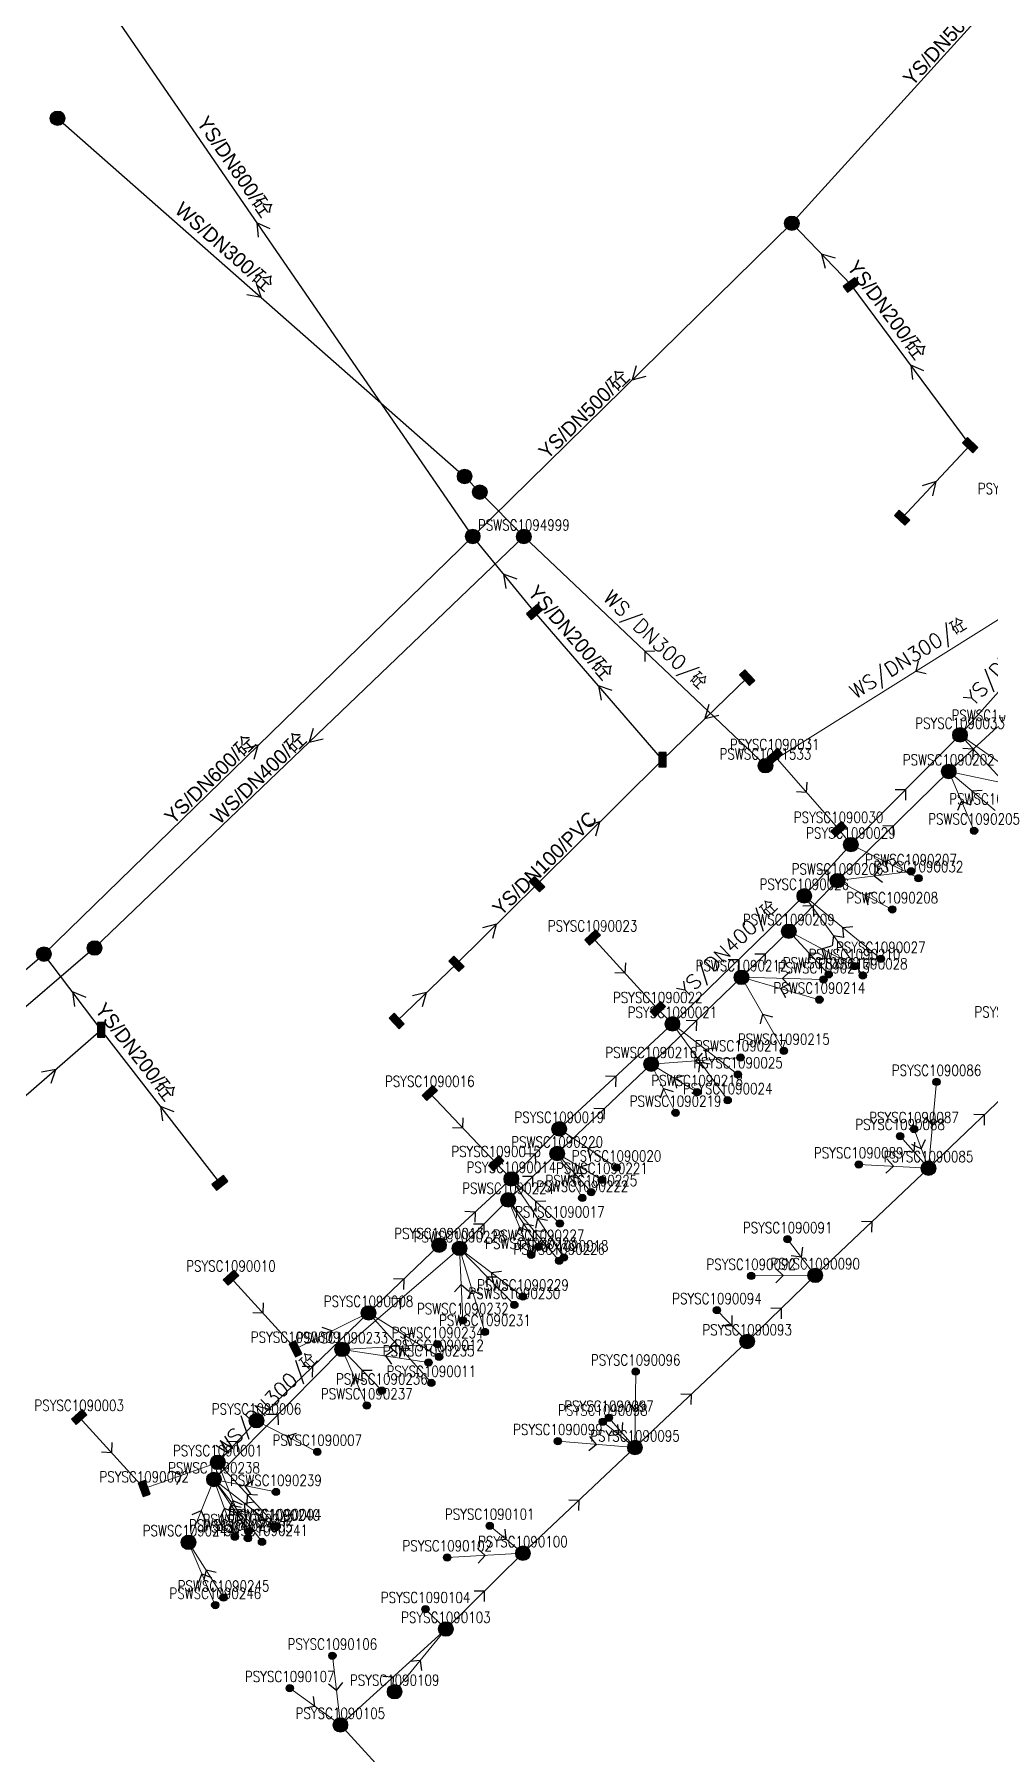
# Model space of a CAD drawing. Extents: x 3276 to 4026, y 1643 to 2176.
# Drawn here: x 3579.7 to 3645.5, y 1943.6 to 2062.1 of the extents above; entities that cross this region are included whole.
import ezdxf
from ezdxf.enums import TextEntityAlignment as Align

# ---------------------------------------------------------------- set-up
doc = ezdxf.new("R2010")
doc.units = 0
doc.linetypes.add('PDashed1', pattern=[3, 1, -1, 1])
doc.linetypes.add('PLine1', pattern=[200, 100, 100])
doc.layers.get('0').update_dxf_attribs({"linetype": 'CONTINUOUS'})
for name, color, linetype, true_color in [('WSANNEXE2', 7, 'CONTINUOUS', 0x7f0000), ('WSLINE', 7, 'CONTINUOUS', 0x7f0000), ('WSPOINT', 7, 'CONTINUOUS', 0x7f0000), ('WSPTEXT', 7, 'CONTINUOUS', 0x7f0000), ('WSZYTEXT', 7, 'CONTINUOUS', 0x7f0000), ('YSANNEXE2', 7, 'CONTINUOUS', 0x7f0000), ('YSLINE', 7, 'CONTINUOUS', 0x7f0000), ('YSPOINT', 7, 'CONTINUOUS', 0x7f0000), ('YSPTEXT', 7, 'CONTINUOUS', 0x7f0000), ('YSZYTEXT', 7, 'CONTINUOUS', 0x7f0000)]:
    doc.layers.add(name, color=color, linetype=linetype, true_color=true_color)
doc.layers.add('市政管线', color=3, linetype='CONTINUOUS')
doc.styles.add('bztxt', font='Romans.shx', dxfattribs={"bigfont": 'hztxt.shx'})
doc.styles.add('FZXDX', font='', dxfattribs={"width": 0.8})
doc.styles.add('pltxt', font='romans.shx', dxfattribs={"width": 0.8, "height": 0.75, "bigfont": 'hztxt.shx'})
doc.styles.get('FZXDX').set_extended_font_data('FZXiDengXian-Z06S')

# ---------------------------------------------------------------- blocks, each defined once
blk = doc.blocks.new('4308')
blk.add_hatch(color=255).paths.add_polyline_path([(-0.5, 0, 1), (0.5, 0, 1)])
for p, q in [((-0.5, 0), (0.5, 0)), ((0, 0.5), (0, -0.5))]:
    blk.add_line(p, q)
blk.add_circle((0, 0), 0.5)
blk = doc.blocks.new('4301')
blk.add_hatch(color=255).paths.add_polyline_path([(-0.5, 0, 1), (0.5, 0, 1)])
for p, q in [((-0.5, 0), (0.5, 0)), ((0, 0.5), (0, -0.5))]:
    blk.add_line(p, q)
blk.add_circle((0, 0), 0.5)
blk = doc.blocks.new('4302')
blk.add_hatch(color=255).paths.add_polyline_path([(-0.25, 0.5), (-0.25, -0.5), (0.25, -0.5), (0.25, 0.5)])
for p, q in [((-0.25, 0.1665), (0.25, 0.1665)), ((-0.25, -0.1665), (0.25, -0.1665))]:
    blk.add_line(p, q)
blk.add_lwpolyline([(0.25, -0.5), (0.25, 0.5), (-0.25, 0.5), (-0.25, -0.5)], close=True)
blk = doc.blocks.new('4323')
blk.add_hatch(color=256).paths.add_polyline_path([(-0.25, 0, 1), (0.25, 0, 1)])
blk.add_circle((0, 0), 0.25)
blk = doc.blocks.new('4414')
blk.add_hatch(color=255).paths.add_polyline_path([(0.25, 0, 1), (-0.25, 0, 1)])
blk.add_circle((0, 0), 0.25)
blk = doc.blocks.new('lx')
for q in [(-0.5, 0.5), (-0.5, -0.5)]:
    blk.add_line((0, 0), q)
blk = doc.blocks.new('4307')
blk.add_hatch(color=255).paths.add_polyline_path([(-0.5, 0, 1), (0.5, 0, 1)])
for p, q in [((-0.5, 0), (0.5, 0)), ((0, 0.5), (0, -0.5))]:
    blk.add_line(p, q)
blk.add_circle((0, 0), 0.5)
blk = doc.blocks.new('4305')
blk.add_hatch(color=255).paths.add_polyline_path([(-0.5, 0, 1), (0.5, 0, 1)])
for p, q in [((-0.5, 0), (0.5, 0)), ((0, 0.5), (0, -0.5))]:
    blk.add_line(p, q)
blk.add_circle((0, 0), 0.5)
blk = doc.blocks.new('PSD')
for p, q in [((0, 0), (-0.866, 0.5)), ((-0.866, -0.5), (0, 0))]:
    blk.add_line(p, q)

msp = doc.modelspace()

# ---------------------------------------------------------------- linework, layer by layer
at = {"layer": 'WSLINE', "linetype": 'PLine1', "lineweight": 20, "ltscale": 0.5}
for p, q in [((3630.08, 2011.68, 1889.46), (3613.43, 2027.46, 1889.32)), ((3650.86, 2024.7, 1889.74), (3630.08, 2011.68, 1889.57)), ((3642.71, 2011.28, 1890.39), (3646.07, 2014.35, 1890.29)), ((3635.05, 2003.76, 1890.43), (3642.71, 2011.28, 1890.4)), ((3649.36, 2009.86, 1891.08), (3642.71, 2011.28, 1891.11)), ((3645.91, 2008.59, 1891.3), (3642.71, 2011.28, 1891.31)), ((3644.46, 2007.2, 1891.31), (3642.71, 2011.28, 1891.34)), ((3631.69, 2000.27, 1890.45), (3635.05, 2003.76, 1890.42)), ((3640.11, 2004.4, 1891.1), (3635.05, 2003.76, 1891.09)), ((3638.82, 2001.78, 1891.14), (3635.05, 2003.76, 1891.13)), ((3628.43, 1997.1, 1890.45), (3631.69, 2000.27, 1890.45)), ((3636.22, 1997.87, 1891.12), (3631.69, 2000.27, 1891.05)), ((3634.44, 1997.3, 1891.03), (3631.69, 2000.27, 1891.01)), ((3622.21, 1991.12, 1890.63), (3628.43, 1997.1, 1890.47)), ((3634.09, 1996.95, 1891.18), (3628.43, 1997.1, 1891.02)), ((3633.8, 1995.56, 1891.13), (3628.43, 1997.1, 1890.97)), ((3631.35, 1992.04, 1891.11), (3628.43, 1997.1, 1890.98)), ((3615.73, 1984.96, 1890.71), (3622.21, 1991.12, 1890.64)), ((3628.37, 1991.58, 1891), (3622.21, 1991.12, 1891)), ((3625.38, 1989.19, 1891.13), (3622.21, 1991.12, 1891.11)), ((3623.89, 1987.77, 1891.14), (3622.21, 1991.12, 1891.19)), ((3612.35, 1981.77, 1890.66), (3615.73, 1984.96, 1890.72)), ((3618.81, 1983.14, 1891.27), (3615.73, 1984.96, 1891.16)), ((3617.46, 1981.9, 1891.25), (3615.73, 1984.96, 1891.12)), ((3618.08, 1982.3, 1891.45), (3615.73, 1984.96, 1891.32)), ((3609, 1978.43, 1890.6), (3612.35, 1981.77, 1890.67)), ((3613.93, 1977.98, 1891.21), (3612.35, 1981.77, 1891.14)), ((3615.87, 1977.58, 1891.02), (3612.35, 1981.77, 1890.99)), ((3614.44, 1978.53, 1891.1), (3612.35, 1981.77, 1890.98)), ((3600.91, 1971.47, 1891.1), (3609, 1978.43, 1890.86)), ((3613.37, 1975.11, 1891.29), (3609, 1978.43, 1891.06)), ((3612.78, 1974.53, 1891.18), (3609, 1978.43, 1891.03)), ((3610.75, 1972.67, 1891.05), (3609, 1978.43, 1890.96)), ((3609.23, 1973.47, 1891.24), (3609, 1978.43, 1891)), ((3607.49, 1971.82, 1891.13), (3600.91, 1971.47, 1891.07)), ((3592.08, 1962.51, 1891.2), (3600.91, 1971.47, 1891.12)), ((3606.87, 1970.57, 1891.23), (3600.91, 1971.47, 1891.14)), ((3603.65, 1968.63, 1891.2), (3600.91, 1971.47, 1891.12)), ((3602.61, 1967.61, 1891.22), (3600.91, 1971.47, 1891.16)), ((3590.33, 1958.18, 1891.15), (3592.08, 1962.51, 1891.2)), ((3593.52, 1958.57, 1891.09), (3592.08, 1962.51, 1891.11)), ((3596.35, 1961.65, 1891.26), (3592.08, 1962.51, 1891.14)), ((3596.22, 1959.26, 1891.42), (3592.08, 1962.51, 1891.34)), ((3595.39, 1958.21, 1891.24), (3592.08, 1962.51, 1891.12)), ((3594.46, 1958.94, 1891.21), (3592.08, 1962.51, 1891.12)), ((3592.74, 1954.37, 1891.17), (3590.33, 1958.18, 1891.09)), ((3592.17, 1953.86, 1891.08), (3590.33, 1958.18, 1891.05))]:
    msp.add_line(p, q, dxfattribs=at)
at = {"layer": 'YSLINE', "linetype": 'PLine1', "lineweight": 20, "ltscale": 0.5}
for p, q in [((3643.49, 2013.8, 1890.78), (3653.21, 2024.7, 1890.75)), ((3635.97, 2006.24, 1890.82), (3643.49, 2013.8, 1890.77)), ((3648.54, 2008.34, 1891.45), (3643.49, 2013.8, 1891.38)), ((3649.7, 2009.45, 1891.54), (3643.49, 2013.8, 1891.52)), ((3630.72, 2012.34, 1891.4), (3635.12, 2007.32, 1891.38)), ((3635.12, 2007.32, 1891.38), (3635.97, 2006.24, 1891.42)), ((3632.76, 2002.71, 1890.78), (3635.97, 2006.24, 1890.8)), ((3640.63, 2003.92, 1891.39), (3635.97, 2006.24, 1891.26)), ((3623.67, 1993.89, 1890.77), (3632.76, 2002.71, 1890.79)), ((3638.03, 1998.37, 1891.41), (3632.76, 2002.71, 1891.37)), ((3636.79, 1997.23, 1891.33), (3632.76, 2002.71, 1891.22)), ((3618.17, 1999.84, 1891.47), (3622.66, 1994.91, 1891.36)), ((3622.66, 1994.91, 1891.37), (3623.67, 1993.89, 1891.38)), ((3615.87, 1986.66, 1890.84), (3623.67, 1993.89, 1890.75)), ((3628.19, 1990.41, 1891.35), (3623.67, 1993.89, 1891.19)), ((3627.48, 1988.63, 1891.38), (3623.67, 1993.89, 1891.29)), ((3641.32, 1983.95, 1891.05), (3649, 1991.31, 1891.07)), ((3641.87, 1989.89, 1891.28), (3641.32, 1983.95, 1891.4)), ((3606.95, 1989.13, 1891.44), (3611.52, 1984.3, 1891.32)), ((3612.57, 1983.21, 1890.75), (3615.87, 1986.66, 1890.79)), ((3619.82, 1983.99, 1891.32), (3615.87, 1986.66, 1891.2)), ((3639.36, 1986.16, 1891.24), (3641.32, 1983.95, 1891.18)), ((3640.32, 1986.64, 1891.11), (3641.32, 1983.95, 1891.08)), ((3611.52, 1984.3, 1891.31), (3612.57, 1983.21, 1891.19)), ((3633.51, 1976.57, 1891.02), (3641.32, 1983.95, 1891.14)), ((3636.51, 1984.21, 1891.08), (3641.32, 1983.95, 1891.07)), ((3607.59, 1978.65, 1890.76), (3612.57, 1983.21, 1890.76)), ((3615.91, 1980.14, 1891.31), (3612.57, 1983.21, 1891.06)), ((3616.18, 1977.8, 1891.27), (3612.57, 1983.21, 1891.24)), ((3631.61, 1979.06, 1891.69), (3633.51, 1976.57, 1891.7)), ((3602.73, 1973.98, 1891.07), (3607.59, 1978.65, 1891.12)), ((3628.82, 1972.02, 1891.06), (3633.51, 1976.57, 1891.13)), ((3629.1, 1976.53, 1891.28), (3633.51, 1976.57, 1891.18)), ((3593.25, 1976.41, 1891.42), (3597.7, 1971.51, 1891.4)), ((3626.74, 1974.17, 1891.24), (3628.82, 1972.02, 1891.19)), ((3595.01, 1966.56, 1891.11), (3602.73, 1973.98, 1891.13)), ((3597.7, 1971.51, 1891.41), (3602.73, 1973.98, 1891.24)), ((3607.59, 1970.95, 1891.43), (3602.73, 1973.98, 1891.36)), ((3607.06, 1969.16, 1891.43), (3602.73, 1973.98, 1891.35)), ((3621.09, 1964.71, 1891.1), (3628.82, 1972.02, 1891.05)), ((3621.14, 1969.94, 1892.26), (3621.09, 1964.71, 1891.33)), ((3582.79, 1966.81, 1891.44), (3587.27, 1961.89, 1891.37)), ((3592.34, 1963.69, 1891.12), (3595.01, 1966.56, 1891.12)), ((3599.2, 1964.42, 1891.46), (3595.01, 1966.56, 1891.35)), ((3618.88, 1966.49, 1891.27), (3621.09, 1964.71, 1891.54)), ((3619.3, 1966.76, 1891.27), (3621.09, 1964.71, 1891.25)), ((3613.37, 1957.43, 1891.14), (3621.09, 1964.71, 1891.09)), ((3615.78, 1965.15, 1891.71), (3621.09, 1964.71, 1891.22)), ((3587.27, 1961.89, 1891.37), (3592.34, 1963.69, 1891.34)), ((3594.42, 1958.46, 1891.5), (3592.34, 1963.69, 1891.36)), ((3596.4, 1959.29, 1891.42), (3592.34, 1963.69, 1891.28)), ((3611.08, 1959.32, 1891.59), (3613.37, 1957.43, 1891.58)), ((3608.06, 1952.21, 1891.16), (3613.37, 1957.43, 1891.14)), ((3608.15, 1957.14, 1891.78), (3613.37, 1957.43, 1891.23)), ((3606.66, 1953.58, 1891.36), (3608.06, 1952.21, 1891.28)), ((3600.79, 1945.6, 1891.07), (3608.06, 1952.21, 1891.19)), ((3604.53, 1947.89, 1887.58), (3608.06, 1952.21, 1891.42)), ((3600.24, 1950.37, 1891.82), (3600.79, 1945.6, 1891.22)), ((3597.3, 1948.14, 1891.72), (3600.79, 1945.6, 1891.12)), ((3612.44, 1932.91, 1887.68), (3600.79, 1945.6, 1891.26))]:
    msp.add_line(p, q, dxfattribs=at)
at = {"layer": '市政管线', "linetype": 'PLine1'}
for p, q in [((3659.56, 2079.53), (3631.9, 2049.04)), ((3609.91, 2027.47), (3580.18, 2070.69)), ((3581.3, 2056.27), (3609.35, 2031.6)), ((3631.9, 2049.04), (3609.91, 2027.47)), ((3635.99, 2044.79), (3631.9, 2049.04)), ((3644.19, 2033.75), (3635.99, 2044.79)), ((3639.5, 2028.76), (3644.19, 2033.75)), ((3609.35, 2031.6), (3610.4, 2030.52)), ((3610.4, 2030.52), (3613.43, 2027.46)), ((3580.36, 1998.7), (3609.91, 2027.47)), ((3613.43, 2027.46), (3583.85, 1999.12)), ((3614.16, 2022.27), (3609.91, 2027.47)), ((3622.98, 2012.09), (3614.16, 2022.27)), ((3628.82, 2017.74), (3622.98, 2012.09)), ((3614.34, 2003.51), (3622.98, 2012.09)), ((3608.79, 1998.03), (3614.34, 2003.51)), ((3583.85, 1999.12), (3552.72, 1972.47)), ((3548.97, 1971.98), (3580.36, 1998.7)), ((3584.31, 1993.48), (3580.36, 1998.7)), ((3604.67, 1994.09), (3608.79, 1998.03)), ((3578.06, 1988.04), (3584.31, 1993.48)), ((3592.49, 1982.94), (3584.31, 1993.48))]:
    msp.add_line(p, q, dxfattribs=at)

# ---------------------------------------------------------------- block references
at = {"layer": 'WSANNEXE2', "linetype": 'PLine1'}
for p, rotation in [((3621.76, 2019.57, 1889.46), 136.5535404400319), ((3640.47, 2018.19, 1889.74), 212.0901242770713), ((3644.39, 2012.82, 1890.39), 42.37508322551447), ((3644.31, 2009.94, 1891.3), 139.9347559874919), ((3643.59, 2009.24, 1891.31), 113.1747559512823), ((3638.88, 2007.52, 1890.43), 44.49010404334117), ((3637.58, 2004.08, 1891.1), 187.2085591607677), ((3636.93, 2002.77, 1891.14), 152.2652235342629), ((3633.37, 2002.02, 1890.45), 46.07484383531646), ((3630.06, 1998.69, 1890.45), 44.19432275485568), ((3633.07, 1998.79, 1891.03), 132.7887305206397), ((3633.96, 1999.07, 1891.12), 152.0564023862905), ((3631.12, 1996.33, 1891.13), 164.0751305901574), ((3631.26, 1997.02, 1891.18), 178.486025467175), ((3625.32, 1994.11, 1890.63), 43.85173465166349), ((3629.89, 1994.57, 1891.11), 120.08591791718), ((3625.29, 1991.35, 1891), 184.2108970318362), ((3623.05, 1989.45, 1891.14), 116.6420145762726), ((3623.79, 1990.16, 1891.13), 148.6925749390556), ((3618.97, 1988.04, 1890.71), 43.56624177171772), ((3614.04, 1983.37, 1890.66), 43.39149667362982), ((3616.59, 1983.43, 1891.25), 119.4020485529559), ((3616.9, 1983.63, 1891.45), 131.365694285003), ((3617.27, 1984.05, 1891.27), 149.3108448564395), ((3610.68, 1980.1, 1890.6), 44.9090573309151), ((3613.14, 1979.88, 1891.21), 112.5669266912272), ((3613.4, 1980.15, 1891.1), 122.862170033254), ((3614.11, 1979.67, 1891.02), 130.0443261782811), ((3610.89, 1976.48, 1891.18), 134.1078327590224), ((3611.19, 1976.77, 1891.29), 142.748443089688), ((3604.96, 1974.95, 1891.1), 40.6828981424037), ((3609.12, 1975.95, 1891.24), 92.61357226450153), ((3609.88, 1975.55, 1891.05), 106.9203511614019), ((3604.2, 1971.65, 1891.13), 183.01302160983), ((3603.89, 1971.02, 1891.23), 171.3365782933234), ((3601.76, 1969.54, 1891.22), 113.7489252863543), ((3602.28, 1970.05, 1891.2), 133.9947113645143), ((3596.49, 1966.99, 1891.2), 45.42832381541047), ((3594.21, 1962.08, 1891.26), 168.5762765559187), ((3594.15, 1960.88, 1891.42), 141.9057261340248), ((3591.2, 1960.35, 1891.15), 68.01891580399256), ((3592.8, 1960.54, 1891.09), 110.0764254441512), ((3593.27, 1960.73, 1891.21), 123.7472895265562), ((3593.74, 1960.36, 1891.24), 127.6558298877537), ((3591.54, 1956.28, 1891.17), 122.3332235419774), ((3591.25, 1956.02, 1891.08), 113.1061416461664)]:
    msp.add_blockref('lx', p, dxfattribs=dict(at, rotation=rotation))
at = {"layer": 'WSPOINT', "linetype": 'PLine1'}
for name, p in [('4301', (3613.43, 2027.46, 1891.55)), ('4301', (3630.08, 2011.68, 1891.77)), ('4301', (3642.71, 2011.28, 1891.99)), ('4414', (3644.46, 2007.2, 1891.85)), ('4301', (3635.05, 2003.76, 1891.92)), ('4414', (3640.11, 2004.4, 1891.81)), ('4414', (3638.82, 2001.78, 1891.88)), ('4301', (3631.69, 2000.27, 1891.93)), ('4414', (3636.22, 1997.87, 1891.85)), ('4301', (3628.43, 1997.1, 1891.79)), ('4414', (3634.09, 1996.95, 1891.83)), ('4414', (3634.44, 1997.3, 1891.84)), ('4414', (3633.8, 1995.56, 1891.83)), ('4414', (3631.35, 1992.04, 1891.82)), ('4301', (3622.21, 1991.12, 1891.98)), ('4414', (3628.37, 1991.58, 1891.82)), ('4414', (3625.38, 1989.19, 1891.84)), ('4414', (3623.89, 1987.77, 1891.82)), ('4301', (3615.73, 1984.96, 1891.9)), ('4414', (3618.08, 1982.3, 1891.92)), ('4414', (3618.81, 1983.14, 1891.88)), ('4301', (3612.35, 1981.77, 1891.9)), ('4414', (3617.46, 1981.9, 1891.9)), ('4301', (3609, 1978.43, 1891.75)), ('4414', (3613.93, 1977.98, 1891.84)), ('4414', (3614.44, 1978.53, 1891.88)), ('4414', (3615.87, 1977.58, 1891.82)), ('4414', (3613.37, 1975.11, 1891.83)), ('4414', (3612.78, 1974.53, 1891.76)), ('4414', (3609.23, 1973.47, 1891.87)), ('4301', (3600.91, 1971.47, 1891.9)), ('4414', (3607.49, 1971.82, 1891.84)), ('4414', (3610.75, 1972.67, 1891.74)), ('4414', (3606.87, 1970.57, 1891.87)), ('4414', (3603.65, 1968.63, 1891.84)), ('4414', (3602.61, 1967.61, 1891.83)), ('4301', (3592.08, 1962.51, 1891.84)), ('4414', (3596.35, 1961.65, 1891.85)), ('4414', (3593.52, 1958.57, 1891.69)), ('4414', (3594.46, 1958.94, 1891.79)), ('4414', (3596.22, 1959.26, 1891.81)), ('4301', (3590.33, 1958.18, 1891.84)), ('4414', (3595.39, 1958.21, 1891.84)), ('4414', (3592.17, 1953.86, 1891.75)), ('4414', (3592.74, 1954.37, 1891.79))]:
    msp.add_blockref(name, p, dxfattribs=at)
at = {"layer": 'YSANNEXE2', "linetype": 'PLine1'}
for p, rotation in [((3632.92, 2009.83, 1891.4), 311.2500426753143), ((3639.73, 2010.02, 1890.82), 45.15147460461267), ((3638.3, 2005.08, 1891.39), 153.6183964562813), ((3634.37, 2004.48, 1890.78), 47.72658947202671), ((3634.78, 1999.97, 1891.33), 126.3029935965497), ((3635.4, 2000.54, 1891.41), 140.4937024577591), ((3620.42, 1997.38, 1891.47), 312.3169327391962), ((3628.22, 1998.3, 1890.77), 44.14013935120082), ((3625.93, 1992.15, 1891.35), 142.4137412116991), ((3625.57, 1991.26, 1891.38), 125.9562111429127), ((3619.77, 1990.27, 1890.84), 42.83014617107707), ((3609.23, 1986.72, 1891.44), 313.4568205629186), ((3641.59, 1986.92, 1891.28), 264.6789172034232), ((3645.16, 1987.63, 1891.05), 43.79990226088824), ((3614.22, 1984.94, 1890.75), 46.27681576103754), ((3617.85, 1985.33, 1891.32), 145.9941417354789), ((3640.34, 1985.05, 1891.24), 311.4611802319722), ((3640.82, 1985.29, 1891.11), 290.3598007674769), ((3638.91, 1984.08, 1891.08), 356.8933489437958), ((3610.08, 1980.93, 1890.76), 42.46564568001835), ((3614.24, 1981.67, 1891.31), 137.3570645199736), ((3614.38, 1980.51, 1891.27), 123.6918482202555), ((3637.41, 1980.26, 1891.02), 43.38923227189182), ((3632.56, 1977.82, 1891.69), 307.2982043187846), ((3605.16, 1976.31, 1891.07), 43.87404183866629), ((3631.3, 1976.55, 1891.28), 0.4944019079174701), ((3595.47, 1973.96, 1891.42), 312.2809755165085), ((3631.17, 1974.29, 1891.06), 44.17149887955051), ((3600.21, 1972.74, 1891.41), 26.17799639822743), ((3627.78, 1973.09, 1891.24), 314.1575468148501), ((3604.89, 1971.57, 1891.43), 132.037697644685), ((3605.16, 1972.46, 1891.43), 148.0955958947898), ((3598.87, 1970.27, 1891.11), 43.83717918849494), ((3624.96, 1968.37, 1891.1), 43.37292633352303), ((3621.11, 1967.33, 1892.26), 269.5261244639035), ((3597.1, 1965.49, 1891.46), 152.9678106980341), ((3619.99, 1965.6, 1891.27), 321.2598122754386), ((3620.2, 1965.74, 1891.27), 311.2326547772606), ((3585.03, 1964.35, 1891.44), 312.386450705195), ((3593.67, 1965.13, 1891.12), 47.2048837302415), ((3618.44, 1964.93, 1891.71), 355.3617237526277), ((3589.81, 1962.79, 1891.37), 19.55137150106167), ((3593.38, 1961.07, 1891.5), 111.6431911066256), ((3594.37, 1961.49, 1891.42), 132.7613830376565), ((3617.23, 1961.07, 1891.14), 43.31233517970109), ((3612.22, 1958.38, 1891.59), 320.4801198029467), ((3610.76, 1957.28, 1891.78), 3.246960958481218), ((3610.71, 1954.82, 1891.16), 44.55736704886625), ((3604.43, 1948.9, 1891.07), 42.29995936648498), ((3606.3, 1950.05, 1887.58), 50.75415088421444), ((3600.52, 1947.98, 1891.82), 276.6228393529197), ((3599.04, 1946.87, 1891.72), 324.0072062665342)]:
    msp.add_blockref('lx', p, dxfattribs=dict(at, rotation=rotation))
at = {"layer": 'YSPOINT', "linetype": 'PLine1'}
for name, p in [('4301', (3643.49, 2013.8, 1891.91)), ('4301', (3635.97, 2006.24, 1891.91)), ('4323', (3640.63, 2003.92, 1891.88)), ('4301', (3632.76, 2002.71, 1891.92)), ('4323', (3638.03, 1998.37, 1891.85)), ('4414', (3636.79, 1997.23, 1891.85)), ('4301', (3623.67, 1993.89, 1891.87)), ('4414', (3628.19, 1990.41, 1891.84)), ('4414', (3641.87, 1989.89, 1891.77)), ('4323', (3627.48, 1988.63, 1891.83)), ('4301', (3615.87, 1986.66, 1891.89)), ('4323', (3639.36, 1986.16, 1891.83)), ('4323', (3640.32, 1986.64, 1891.8)), ('4301', (3612.57, 1983.21, 1891.88)), ('4323', (3619.82, 1983.99, 1891.81)), ('4414', (3636.51, 1984.21, 1891.8)), ('4301', (3641.32, 1983.95, 1891.98)), ('4323', (3615.91, 1980.14, 1891.98)), ('4301', (3607.59, 1978.65, 1891.89)), ('4323', (3631.61, 1979.06, 1891.87)), ('4414', (3616.18, 1977.8, 1891.81)), ('4414', (3629.1, 1976.53, 1891.9)), ('4301', (3633.51, 1976.57, 1891.94)), ('4301', (3602.73, 1973.98, 1891.9)), ('4323', (3626.74, 1974.17, 1891.79)), ('4301', (3628.82, 1972.02, 1891.91)), ('4414', (3607.59, 1970.95, 1891.84)), ('4323', (3607.06, 1969.16, 1891.83)), ('4414', (3621.14, 1969.94, 1892.74)), ('4301', (3595.01, 1966.56, 1891.85)), ('4323', (3618.88, 1966.49, 1891.78)), ('4323', (3619.3, 1966.76, 1891.84)), ('4323', (3599.2, 1964.42, 1891.85)), ('4414', (3615.78, 1965.15, 1892.3)), ('4301', (3621.09, 1964.71, 1891.88)), ('4301', (3592.34, 1963.69, 1891.83)), ('4323', (3596.4, 1959.29, 1891.81)), ('4323', (3611.08, 1959.32, 1891.84)), ('4414', (3594.42, 1958.46, 1891.84)), ('4301', (3613.37, 1957.43, 1891.88)), ('4414', (3608.15, 1957.14, 1892.29)), ('4323', (3606.66, 1953.58, 1891.82)), ('4301', (3608.06, 1952.21, 1891.86)), ('4414', (3600.24, 1950.37, 1892.29)), ('4323', (3597.3, 1948.14, 1892.31)), ('4308', (3604.53, 1947.89, 1891.73)), ('4301', (3600.79, 1945.6, 1891.82))]:
    msp.add_blockref(name, p, dxfattribs=at)
for p, rotation in [((3630.72, 2012.34, 1891.72), 131.2500426753143), ((3635.12, 2007.32, 1891.73), 311.2500426753143), ((3618.17, 1999.84, 1891.75), 132.3169327391962), ((3622.66, 1994.91, 1891.69), 134.600852274334), ((3606.95, 1989.13, 1891.77), 133.4568205629186), ((3611.52, 1984.3, 1891.7), 134.1417344075015), ((3593.25, 1976.41, 1891.71), 132.2809755165085), ((3597.7, 1971.51, 1891.71), 206.1779963982275), ((3582.79, 1966.81, 1891.74), 132.386450705195), ((3587.27, 1961.89, 1891.64), 199.5513715010617)]:
    msp.add_blockref('4302', p, dxfattribs=dict(at, rotation=rotation))
at = {"layer": '市政管线', "linetype": 'PLine1'}
for name, p in [('4305', (3581.3, 2056.27)), ('4307', (3631.9, 2049.04)), ('4305', (3609.35, 2031.6)), ('4305', (3610.4, 2030.52)), ('4307', (3609.91, 2027.47)), ('4305', (3613.43, 2027.46)), ('4302', (3622.98, 2012.09)), ('4307', (3580.36, 1998.7)), ('4305', (3583.85, 1999.12)), ('4302', (3584.31, 1993.48))]:
    msp.add_blockref(name, p, dxfattribs=at)
at = {"layer": '市政管线', "color": 3, "linetype": 'PDashed1'}
for p, rotation in [((3595.04, 2049.08), 124.52286770441), ((3633.95, 2046.91), 133.8942003118877), ((3595.33, 2043.94), 318.6709244410258), ((3640.09, 2039.27), 126.5764860575591), ((3620.9, 2038.26), 224.4305200410749), ((3641.84, 2031.25), 46.79379314274124), ((3612.04, 2024.87), 129.291804533045), ((3618.57, 2017.18), 130.9045222331948), ((3625.9, 2014.92), 224.0671863952299), ((3595.13, 2013.09), 44.24259748550462), ((3598.64, 2013.29), 223.7844486747401), ((3618.66, 2007.8), 44.787079721688), ((3611.56, 2000.77), 44.67289579447101), ((3582.34, 1996.09), 127.1553584403337), ((3606.73, 1996.06), 43.6783521669044), ((3581.18, 1990.76), 41.03447664007899), ((3588.4, 1988.21), 127.78272606142)]:
    msp.add_blockref('PSD', p, dxfattribs=dict(at, rotation=rotation))
at = {"layer": '市政管线', "linetype": 'PLine1'}
for p, rotation in [((3635.99, 2044.79), 306.578257031257), ((3644.19, 2033.75), 226.7938840547398), ((3639.5, 2028.76), 226.7938840547398), ((3614.16, 2022.27), 310.9040883745475), ((3628.82, 2017.74), 44.06618402016613), ((3614.34, 2003.51), 44.78811084512828), ((3608.79, 1998.03), 44.67351928048645), ((3604.67, 1994.09), 223.6769936389107), ((3592.49, 1982.94), 307.7814683841322)]:
    msp.add_blockref('4302', p, dxfattribs=dict(at, rotation=rotation))

# ---------------------------------------------------------------- texts
at = {"layer": 'WSPTEXT', "linetype": 'PLine1', "style": 'pltxt', "width": 0.8}
for s, p in [('PSWSC1094999', (3613.43, 2028.26, 1891.55)), ('PSWSC1090201', (3646.07, 2015.15, 1892.04)), ('PSWSC1091533', (3630.08, 2012.48, 1891.77)), ('PSWSC1090202', (3642.71, 2012.08, 1891.99)), ('PSWSC1090204', (3645.91, 2009.39, 1891.85)), ('PSWSC1090205', (3644.46, 2008, 1891.85)), ('PSWSC1090206', (3635.05, 2004.56, 1891.92)), ('PSWSC1090207', (3640.11, 2005.2, 1891.81)), ('PSWSC1090208', (3638.82, 2002.58, 1891.88)), ('PSWSC1090209', (3631.69, 2001.07, 1891.93)), ('PSWSC1090210', (3636.22, 1998.67, 1891.85)), ('PSWSC1090212', (3628.43, 1997.9, 1891.79)), ('PSWSC1090213', (3634.09, 1997.75, 1891.83)), ('PSWSC1090211', (3634.44, 1998.1, 1891.84)), ('PSWSC1090214', (3633.8, 1996.36, 1891.83)), ('PSWSC1090215', (3631.35, 1992.84, 1891.82)), ('PSWSC1090216', (3622.21, 1991.92, 1891.98)), ('PSWSC1090217', (3628.37, 1992.38, 1891.82)), ('PSWSC1090218', (3625.38, 1989.99, 1891.84)), ('PSWSC1090219', (3623.89, 1988.57, 1891.82)), ('PSWSC1090220', (3615.73, 1985.76, 1891.9)), ('PSWSC1090221', (3618.81, 1983.94, 1891.88)), ('PSWSC1090224', (3612.35, 1982.57, 1891.9)), ('PSWSC1090222', (3617.46, 1982.7, 1891.9)), ('PSWSC1090225', (3618.08, 1983.1, 1891.92)), ('PSWSC1090228', (3609, 1979.23, 1891.75)), ('PSWSC1090223', (3613.93, 1978.78, 1891.84)), ('PSWSC1090227', (3614.44, 1979.33, 1891.88)), ('PSWSC1090226', (3615.87, 1978.38, 1891.82)), ('PSWSC1090230', (3612.78, 1975.33, 1891.76)), ('PSWSC1090229', (3613.37, 1975.91, 1891.83)), ('PSWSC1090232', (3609.23, 1974.27, 1891.87)), ('PSWSC1090234', (3607.49, 1972.62, 1891.84)), ('PSWSC1090231', (3610.75, 1973.47, 1891.74)), ('PSWSC1090233', (3600.91, 1972.27, 1891.9)), ('PSWSC1090235', (3606.87, 1971.37, 1891.87)), ('PSWSC1090236', (3603.65, 1969.43, 1891.84)), ('PSWSC1090237', (3602.61, 1968.41, 1891.83)), ('PSWSC1090238', (3592.08, 1963.31, 1891.84)), ('PSWSC1090239', (3596.35, 1962.45, 1891.85)), ('PSWSC1090242', (3594.46, 1959.74, 1891.79)), ('PSWSC1090240', (3596.22, 1960.06, 1891.81)), ('PSWSC1090244', (3590.33, 1958.98, 1891.84)), ('PSWSC1090243', (3593.52, 1959.37, 1891.69)), ('PSWSC1090241', (3595.39, 1959.01, 1891.84)), ('PSWSC1090245', (3592.74, 1955.17, 1891.79)), ('PSWSC1090246', (3592.17, 1954.66, 1891.75))]:
    msp.add_text(s, height=0.75, dxfattribs=at).set_placement(p, align=Align.MIDDLE_CENTER)
at = {"layer": 'WSZYTEXT', "linetype": 'PLine1', "style": 'bztxt'}
for rotation, p in [(316.5668, (3622.44, 2020.3)), (32.0769, (3639.94, 2019.04)), (45.4283, (3595.78, 1967.69))]:
    msp.add_text('WS/DN300/砼', height=1, rotation=rotation, dxfattribs=at).set_placement(p, align=Align.MIDDLE)
at = {"layer": 'YSPTEXT', "linetype": 'PLine1', "style": 'pltxt', "width": 0.8}
for s, p in [('PSYSC1090038', (3647.8, 2030.76, 1891.74)), ('PSYSC1090033', (3643.49, 2014.6, 1891.91)), ('PSYSC1090031', (3630.72, 2013.14, 1891.72)), ('PSYSC1090030', (3635.12, 2008.12, 1891.73)), ('PSYSC1090029', (3635.97, 2007.04, 1891.91)), ('PSYSC1090032', (3640.63, 2004.72, 1891.88)), ('PSYSC1090026', (3632.76, 2003.51, 1891.92)), ('PSYSC1090023', (3618.17, 2000.64, 1891.75)), ('PSYSC1090027', (3638.03, 1999.17, 1891.85)), ('PSYSC1090028', (3636.79, 1998.03, 1891.85)), ('PSYSC1090022', (3622.66, 1995.71, 1891.69)), ('PSYSC1090021', (3623.67, 1994.69, 1891.87)), ('PSYSC1090084', (3647.57, 1994.71, 1892.37)), ('PSYSC1090025', (3628.19, 1991.21, 1891.84)), ('PSYSC1090086', (3641.87, 1990.69, 1891.77)), ('PSYSC1090016', (3606.95, 1989.93, 1891.77)), ('PSYSC1090024', (3627.48, 1989.43, 1891.83)), ('PSYSC1090019', (3615.87, 1987.46, 1891.89)), ('PSYSC1090088', (3639.36, 1986.96, 1891.83)), ('PSYSC1090087', (3640.32, 1987.44, 1891.8)), ('PSYSC1090015', (3611.52, 1985.1, 1891.7)), ('PSYSC1090020', (3619.82, 1984.79, 1891.81)), ('PSYSC1090089', (3636.51, 1985.01, 1891.8)), ('PSYSC1090085', (3641.32, 1984.75, 1891.98)), ('PSYSC1090014', (3612.57, 1984.01, 1891.88)), ('PSYSC1090017', (3615.91, 1980.94, 1891.98)), ('PSYSC1090091', (3631.61, 1979.86, 1891.87)), ('PSYSC1090013', (3607.59, 1979.45, 1891.89)), ('PSYSC1090018', (3616.18, 1978.6, 1891.81)), ('PSYSC1090092', (3629.1, 1977.33, 1891.9)), ('PSYSC1090090', (3633.51, 1977.37, 1891.94)), ('PSYSC1090010', (3593.25, 1977.21, 1891.71)), ('PSYSC1090094', (3626.74, 1974.97, 1891.79)), ('PSYSC1090008', (3602.73, 1974.78, 1891.9)), ('PSYSC1090093', (3628.82, 1972.82, 1891.91)), ('PSYSC1090009', (3597.7, 1972.31, 1891.71)), ('PSYSC1090012', (3607.59, 1971.75, 1891.84)), ('PSYSC1090096', (3621.14, 1970.74, 1892.74)), ('PSYSC1090011', (3607.06, 1969.96, 1891.83)), ('PSYSC1090003', (3582.79, 1967.61, 1891.74)), ('PSYSC1090006', (3595.01, 1967.36, 1891.85)), ('PSYSC1090098', (3618.88, 1967.29, 1891.78)), ('PSYSC1090097', (3619.3, 1967.56, 1891.84)), ('PSYSC1090099', (3615.78, 1965.95, 1892.3)), ('PSYSC1090095', (3621.09, 1965.51, 1891.88)), ('PSYSC1090001', (3592.34, 1964.49, 1891.83)), ('PSYSC1090007', (3599.2, 1965.22, 1891.85)), ('PSYSC1090002', (3587.27, 1962.69, 1891.64)), ('PSYSC1090004', (3596.4, 1960.09, 1891.81)), ('PSYSC1090101', (3611.08, 1960.12, 1891.84)), ('PSYSC1090005', (3594.42, 1959.26, 1891.84)), ('PSYSC1090102', (3608.15, 1957.94, 1892.29)), ('PSYSC1090100', (3613.37, 1958.23, 1891.88)), ('PSYSC1090104', (3606.66, 1954.38, 1891.82)), ('PSYSC1090103', (3608.06, 1953.01, 1891.86)), ('PSYSC1090106', (3600.24, 1951.17, 1892.29)), ('PSYSC1090107', (3597.3, 1948.94, 1892.31)), ('PSYSC1090109', (3604.53, 1948.69, 1891.73)), ('PSYSC1090105', (3600.79, 1946.4, 1891.82))]:
    msp.add_text(s, height=0.75, dxfattribs=at).set_placement(p, align=Align.MIDDLE_CENTER)
at = {"layer": 'YSZYTEXT', "linetype": 'PLine1', "style": 'bztxt'}
for s, rotation, p in [('YS/DN400/PVC', 48.2791, (3647.6, 2019.91)), ('YS/DN400/砼', 44.1401, (3627.52, 1999.02))]:
    msp.add_text(s, height=1, rotation=rotation, dxfattribs=at).set_placement(p, align=Align.MIDDLE)
at = {"layer": '市政管线', "linetype": 'PLine1', "style": 'FZXDX'}
for s, rotation, p in [('YS/DN500/砼', 47.7961, (3645.84, 2064.19)), ('YS/DN800/砼', 304.5443, (3595.16, 2049.17)), ('WS/DN300/砼', 318.6963, (3595.43, 2044.05)), ('YS/DN200/砼', 306.6012, (3640.21, 2039.36)), ('YS/DN500/砼', 44.4329, (3621.01, 2038.15)), ('YS/DN200/砼', 310.927, (3618.69, 2017.28)), ('YS/DN600/砼', 44.2438, (3595.24, 2012.98)), ('WS/DN400/砼', 43.7854, (3598.74, 2013.18)), ('YS/DN100/PVC', 44.7881, (3618.77, 2007.7)), ('YS/DN200/砼', 307.8044, (3588.52, 1988.3))]:
    msp.add_text(s, height=1, rotation=rotation, dxfattribs=at).set_placement(p, align=Align.BOTTOM_RIGHT)

doc.saveas('drawing.dxf')
